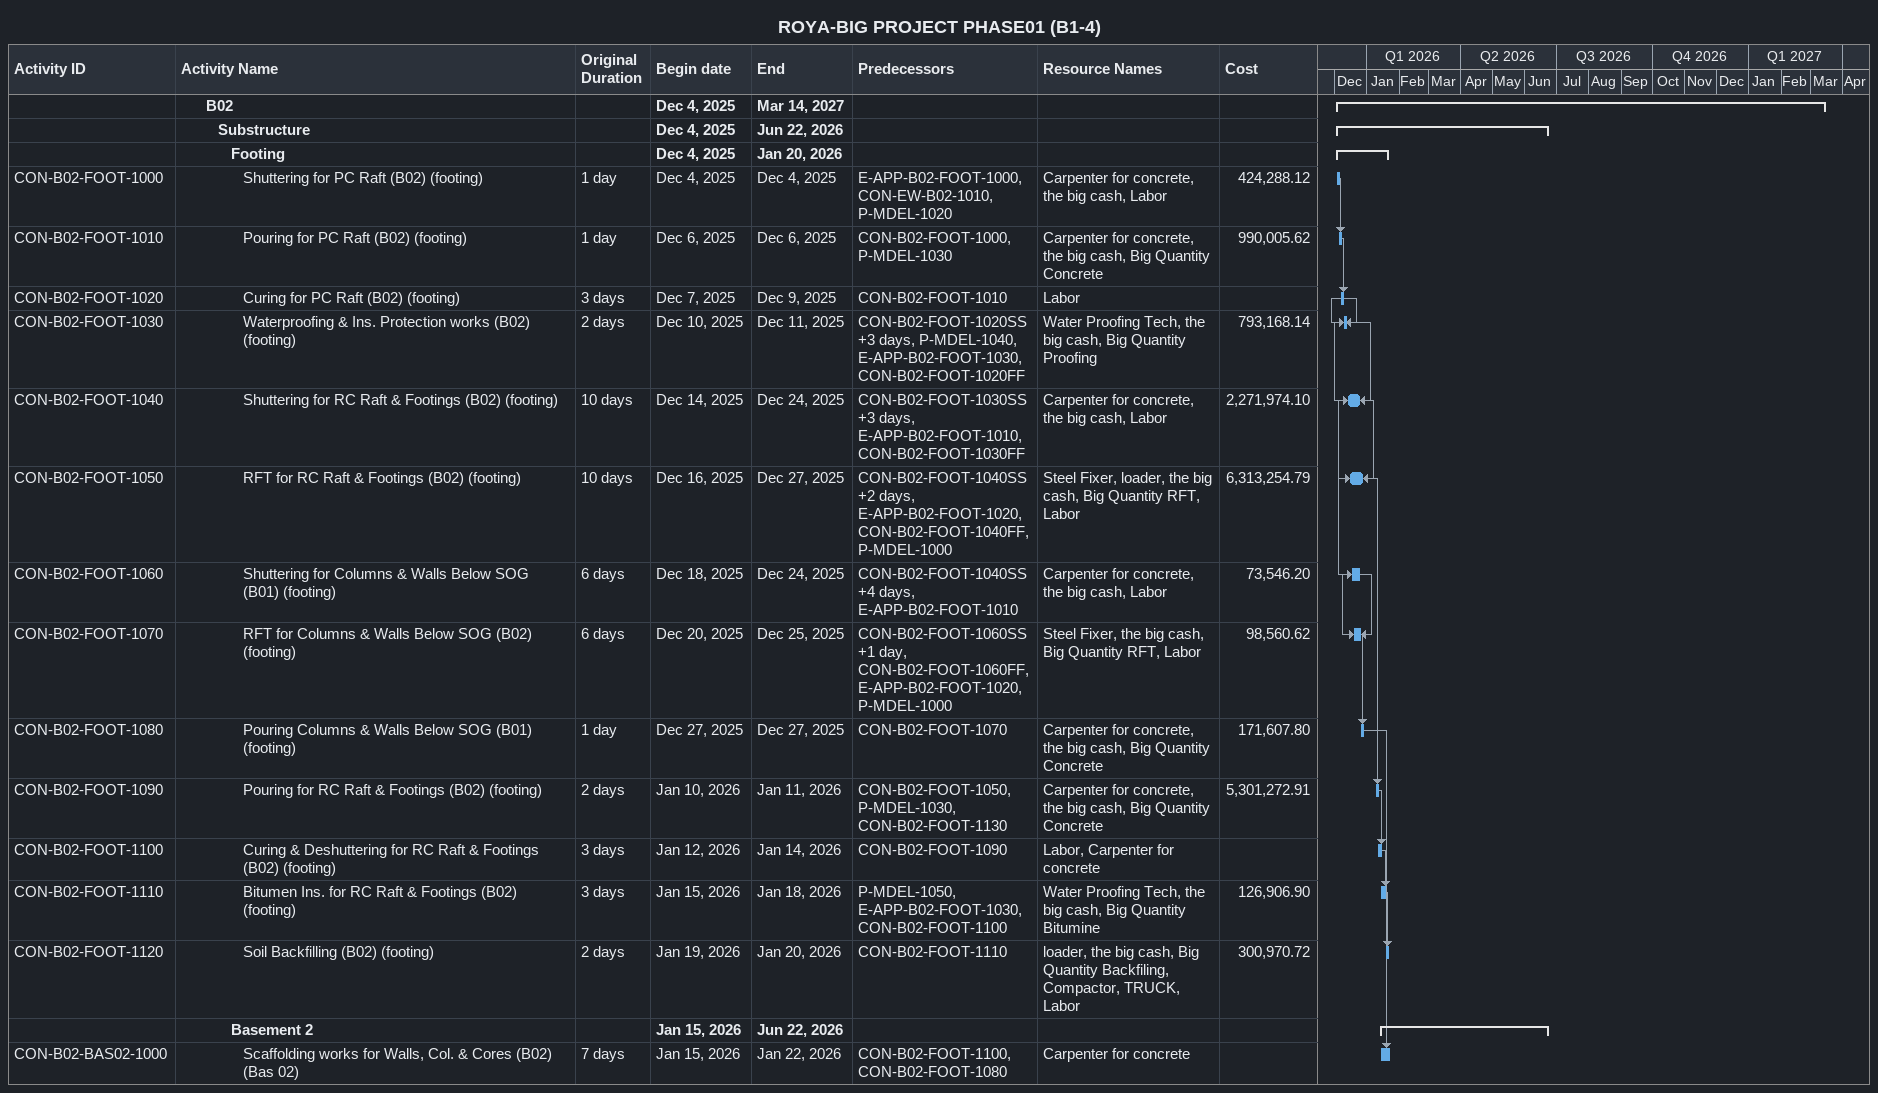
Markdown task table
ROYA-BIG PROJECT PHASE01 (B1-4)

| ID | Level | Task | Original duration | Start | Finish | Predecessors | Resources | Cost |
|---|---|---|---|---|---|---|---|---|
|  | 3 | **B02** |  | 2025-12-04 | 2027-03-14 |  |  |  |
|  | 4 | **Substructure** |  | 2025-12-04 | 2026-06-22 |  |  |  |
|  | 5 | **Footing** |  | 2025-12-04 | 2026-01-20 |  |  |  |
| CON-B02-FOOT-1000 | 6 | Shuttering for PC Raft (B02) (footing) | 1d | 2025-12-04 | 2025-12-04 | E-APP-B02-FOOT-1000, CON-EW-B02-1010, P-MDEL-1020 | Carpenter for concrete, the big cash, Labor | 424288.12 |
| CON-B02-FOOT-1010 | 6 | Pouring for PC Raft (B02) (footing) | 1d | 2025-12-06 | 2025-12-06 | CON-B02-FOOT-1000, P-MDEL-1030 | Carpenter for concrete, the big cash, Big Quantity Concrete | 990005.62 |
| CON-B02-FOOT-1020 | 6 | Curing for PC Raft (B02) (footing) | 3d | 2025-12-07 | 2025-12-09 | CON-B02-FOOT-1010 | Labor |  |
| CON-B02-FOOT-1030 | 6 | Waterproofing & Ins. Protection works (B02) (footing) | 2d | 2025-12-10 | 2025-12-11 | CON-B02-FOOT-1020SS+3d, P-MDEL-1040, E-APP-B02-FOOT-1030, CON-B02-FOOT-1020FF | Water Proofing Tech, the big cash, Big Quantity Proofing | 793168.14 |
| CON-B02-FOOT-1040 | 6 | Shuttering for RC Raft & Footings (B02) (footing) | 10d | 2025-12-14 | 2025-12-24 | CON-B02-FOOT-1030SS+3d, E-APP-B02-FOOT-1010, CON-B02-FOOT-1030FF | Carpenter for concrete, the big cash, Labor | 2271974.10 |
| CON-B02-FOOT-1050 | 6 | RFT for RC Raft & Footings (B02) (footing) | 10d | 2025-12-16 | 2025-12-27 | CON-B02-FOOT-1040SS+2d, E-APP-B02-FOOT-1020, CON-B02-FOOT-1040FF, P-MDEL-1000 | Steel Fixer, loader, the big cash, Big Quantity RFT, Labor | 6313254.79 |
| CON-B02-FOOT-1060 | 6 | Shuttering for Columns & Walls Below SOG (B01) (footing) | 6d | 2025-12-18 | 2025-12-24 | CON-B02-FOOT-1040SS+4d, E-APP-B02-FOOT-1010 | Carpenter for concrete, the big cash, Labor | 73546.20 |
| CON-B02-FOOT-1070 | 6 | RFT for Columns & Walls Below SOG (B02) (footing) | 6d | 2025-12-20 | 2025-12-25 | CON-B02-FOOT-1060SS+1d, CON-B02-FOOT-1060FF, E-APP-B02-FOOT-1020, P-MDEL-1000 | Steel Fixer, the big cash, Big Quantity RFT, Labor | 98560.62 |
| CON-B02-FOOT-1080 | 6 | Pouring Columns & Walls Below SOG (B01) (footing) | 1d | 2025-12-27 | 2025-12-27 | CON-B02-FOOT-1070 | Carpenter for concrete, the big cash, Big Quantity Concrete | 171607.80 |
| CON-B02-FOOT-1090 | 6 | Pouring for RC Raft & Footings (B02) (footing) | 2d | 2026-01-10 | 2026-01-11 | CON-B02-FOOT-1050, P-MDEL-1030, CON-B02-FOOT-1130 | Carpenter for concrete, the big cash, Big Quantity Concrete | 5301272.91 |
| CON-B02-FOOT-1100 | 6 | Curing & Deshuttering for RC Raft & Footings (B02) (footing) | 3d | 2026-01-12 | 2026-01-14 | CON-B02-FOOT-1090 | Labor, Carpenter for concrete |  |
| CON-B02-FOOT-1110 | 6 | Bitumen Ins. for RC Raft & Footings (B02) (footing) | 3d | 2026-01-15 | 2026-01-18 | P-MDEL-1050, E-APP-B02-FOOT-1030, CON-B02-FOOT-1100 | Water Proofing Tech, the big cash, Big Quantity Bitumine | 126906.90 |
| CON-B02-FOOT-1120 | 6 | Soil Backfilling (B02) (footing) | 2d | 2026-01-19 | 2026-01-20 | CON-B02-FOOT-1110 | loader, the big cash, Big Quantity Backfiling, Compactor, TRUCK, Labor | 300970.72 |
|  | 5 | **Basement 2** |  | 2026-01-15 | 2026-06-22 |  |  |  |
| CON-B02-BAS02-1000 | 6 | Scaffolding works for Walls, Col. & Cores (B02) (Bas 02) | 7d | 2026-01-15 | 2026-01-22 | CON-B02-FOOT-1100, CON-B02-FOOT-1080 | Carpenter for concrete |  |
